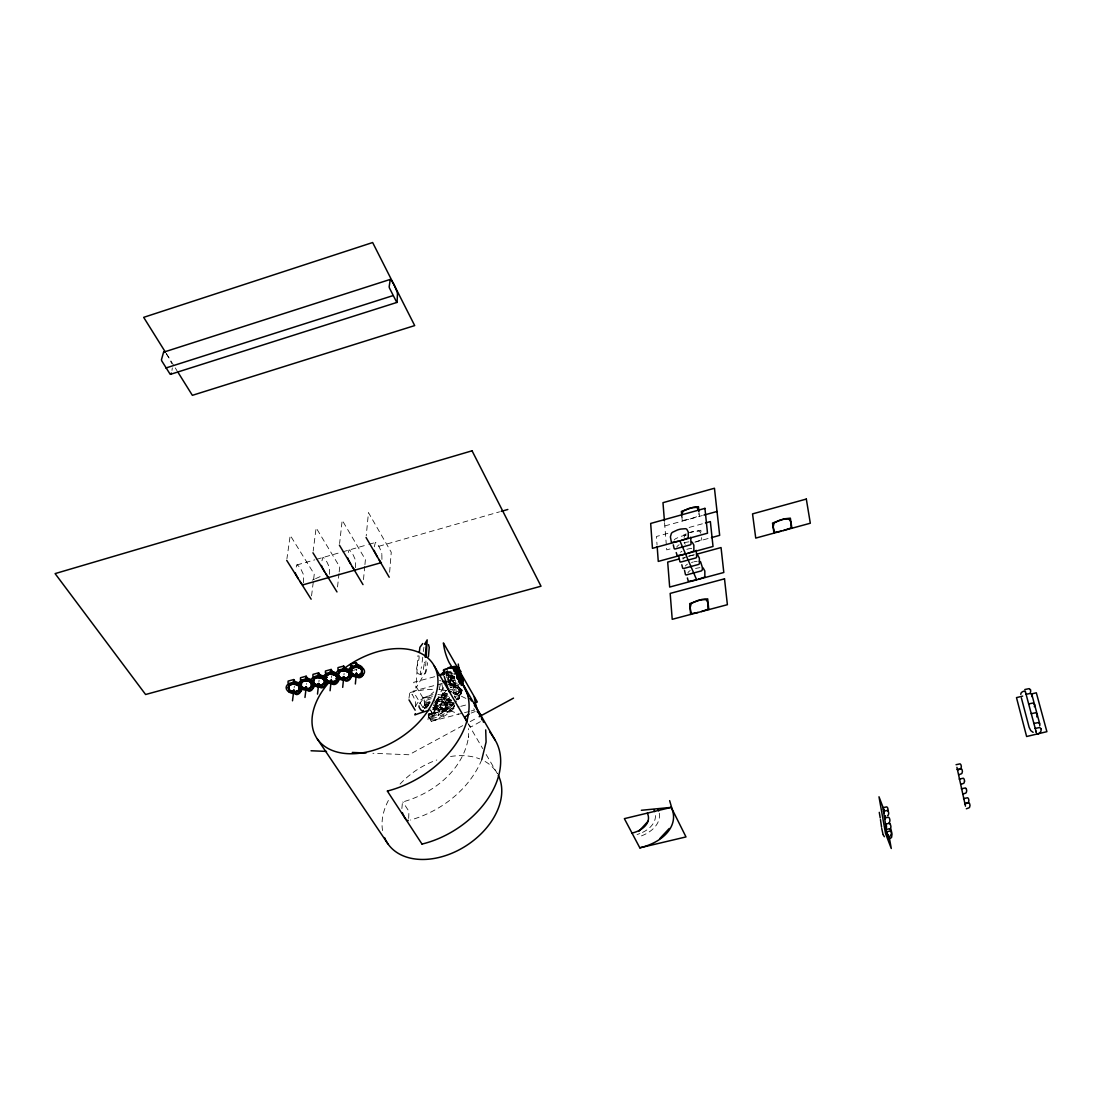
<?xml version="1.0" encoding="UTF-8"?>
<svg xmlns="http://www.w3.org/2000/svg" width="1102" height="1102" viewBox="0 0 1102 1102"><rect width="100%" height="100%" fill="white"/><g stroke="black" fill="none" stroke-linecap="round" stroke-linejoin="round"><path stroke-width="0.75" stroke-dasharray="5 3.75" d="M401.872 808.579L402.464 802.036A2.232 0.744 76.7 0 1 402.809 801.912C433.568 793.495 463.859 769.471 468.612 736.398L468.557 737.431L468.391 728.615M408.966 698.227L409.834 692.566A4.339 1.364 75.4 0 1 410.33 692.469L412.052 694.343M655.456 815.576L655.373 817.546A30.484 19.657 -2.3 0 1 644.822 831.211L642.425 832.465M415.578 706.658L415.371 701.685A4.325 1.35 75.5 0 0 414.986 700.128L413.209 696.216A24.96 7.893 75.6 0 0 412.052 694.343M436.02 702.291L435.676 706.313A3.953 1.198 46.2 0 0 436.667 707.801A3.953 0.771 32.3 0 0 438.238 708.93C452.536 713.283 442.453 693.337 435.538 704.274M425.964 660.966L425.303 672.358L415.936 688.103L417.961 655.594M433.306 713.09L433.665 712.774A4.009 1.625 -30.9 0 0 434.491 711.823A4.009 2.204 -43.9 0 0 434.835 710.625L435.18 708.696M454.768 676.325C451.352 678.005 446.269 674.81 447.192 670.898M172.325 367.889L171.967 370.424M423.264 651.599L423.898 647.301M381.939 559.43L381.829 553.672M389.626 572.241L391.251 552.254L368.467 512.623L366.222 535.847M434.849 710.625L434.05 707.773M453.625 703.806L453.39 704.715A3.141 2.066 37.1 0 1 452.674 705.349L435.565 703.31M356.607 670.815L356.759 669.217M374.322 546.785L375.341 542.487A4.918 1.529 73.8 0 1 375.947 542.528L378.179 545.297A28.377 8.912 74 0 1 379.529 547.639L381.388 551.909A4.904 1.529 73.9 0 1 381.829 553.672M363.481 579.611L364.762 566.276M364.927 564.61L365.409 559.609L342.199 520.254L339.595 543.506M343.962 674.892L344.113 673.446M355.574 567.682L355.602 561.138A4.89 1.584 73.9 0 0 355.161 559.389L353.274 555.132A28.266 9.284 74 0 0 351.91 552.818L349.623 550.063A4.904 1.598 73.8 0 0 349.003 550.036L347.929 553.948M415.633 706.658C417.768 699.412 426.433 696.45 432.976 694.646M454.327 677.95C445.979 677.813 452.302 688.282 457.977 685.279A4.05 0.716 -14.8 0 0 458.859 684.962M329.553 574.307L329.567 568.549A4.876 1.653 73.8 0 0 329.126 566.8L327.225 562.571A28.17 9.656 73.9 0 0 325.834 560.271L323.478 557.543A4.89 1.667 73.8 0 0 322.845 557.529L321.646 561.855M331.495 677.578L331.674 675.981M422.755 657.219L421.942 663.679M337.529 586.925L339.003 573.577M339.182 571.91L339.733 566.91L316.122 527.844L313.175 551.11M318.933 681.628L319.098 680.182M418.939 655.745C420.441 661.296 411.638 672.923 420.537 674.534C427.3 677.785 426.75 666.104 427.645 662.605M408.677 818.455L408.911 811.954A2.218 0.73 76.7 0 0 408.649 810.907L402.809 801.912M306.576 684.287L306.659 683.529M311.549 595.851L313.423 580.837M313.629 579.17L314.249 574.156L290.225 535.365L286.933 558.659M294.165 687.634L294.372 686.036M428.733 704.109L429.835 701.63L424.628 703.007L426.047 707.649M303.491 582.82L303.697 575.905A4.863 1.708 73.8 0 0 303.27 574.17L301.135 569.61A28.06 10.014 73.9 0 0 299.716 567.365L297.54 564.982A4.876 1.722 73.7 0 0 296.865 564.968L295.639 568.894M444.519 695.596L443.886 698.048A4.009 1.791 62.4 0 0 444.01 699.274L447.219 702.401L451.875 702.553M424.518 662.164L424.408 662.922M447.453 694.866C440.896 695.624 445.084 704.302 450.195 702.98M431.02 710.694L432.507 713.697C425.606 729.758 451.93 710.17 454.52 706.148M421.446 666.834L421.184 668.404M424.242 663.927L423.609 667.605M424.601 708.421L424.807 707.181M427.962 719.661L429.036 713.421M443.982 697.525L444.092 699.247M435.565 704.178L437.122 708.145L442.191 709.578A3.967 0.964 -12.2 0 0 443.982 708.985M420.73 671.022C418.856 677.937 424.146 671.352 423.526 668.074M435.552 704.467L435.717 703.558M452.674 692.332L460.581 694.866L462.082 690.169M447.66 679.424L448.294 676.807L454.823 677.427M447.963 707.153L443.651 709.564C442.508 714.165 448.528 709.55 447.963 707.153L438.045 697.745M434.863 710.528L432.535 713.435L428.609 713.862A5.262 4.146 9.3 0 0 434.105 712.347A5.262 4.146 9.3 0 0 433.775 707.58M433.279 708.641L435.345 712.856C435.4 716.617 428.788 718.394 428.816 713.256M450.112 680.361L450.759 677.95M438.279 715.584L441.406 702.305M446.227 704.743C446.324 710.79 437.053 710.928 435.579 705.776M684.08 537.432L684.838 535.6A4.766 3.072 -23 0 1 685.954 534.442M450.126 680.141C449.547 684.328 455.126 687.166 458.57 685.031M449.065 685.127L451.985 673.666M441.668 696.808L444.933 691.505L441.957 694.783L441.668 696.808L452.688 703.407M438.582 697.442L436.612 700.955M458.542 699.674L461.738 689.756M460.677 693.681L461.104 692.111M446.172 709.454L449.533 697.222M446.255 671.793L447.068 673.198L446.282 675.361M452.867 689.99L455.512 680.664M454.396 694.77L456.572 694.453A4.036 0.964 -17.8 0 0 457.881 693.874L458.239 693.668A3.995 1.667 -28.9 0 0 459.121 692.442C460.195 687.951 453.597 685.348 450.263 687.579M457.055 699.853L457.316 698.943L456.572 699.756M450.87 701.836L451.434 699.894M453.184 693.874L455.112 687.276M459.754 690.224L458.804 692.965L456.572 694.453M462.234 689.948L460.595 694.866M448.294 676.807C447.743 685.361 446.902 683.447 457.55 683.915M419.394 703.834L423.678 698.324M447.192 671.022L446.93 672.151A4.022 1.171 55 0 0 447.371 673.556C448.679 676.931 458.955 677.331 450.181 675.829M439.271 689.122L440.221 685.237L439.285 680.32M453.859 703.861L453.39 704.715M481.767 759.677C469.287 789.555 441.144 811.251 410.454 820.04M424.697 708.228L428.196 705.693M456.738 694.467C451.655 694.728 458.804 695.031 459.162 692.166M425.854 707.828L428.32 705.06L423.567 707.636M687.896 572.82L688.171 572.379A4.863 3.21 -23.1 0 1 689.301 571.18L690.251 570.519M676.752 547.06L677.027 546.606A4.931 3.196 -23.2 0 1 677.758 545.779M453.156 705.032L449.175 706.354L433.334 703.985M431.171 720.116L428.375 715.666M432.342 696.547L424.091 700.073L424.973 708.049L427.245 707.856M480.417 721.617L471.436 726.714A2.149 1.584 -27.6 0 1 470.513 726.604L468.254 724.014M454.699 703.916L453.983 704.054M427.672 705.528L424.752 708.076A5.262 4.146 9.3 0 1 428.595 705.748M428.017 714.978L433.238 713.008L434.891 710.335A3.967 2.838 -54.8 0 0 434.505 708.641A3.967 3.389 -66.2 0 0 434.036 707.828M678.185 545.407L679.149 544.746M684.728 557.722L683.777 558.37A4.89 3.21 -23.2 0 0 682.965 559.141M687.496 564.141L686.546 564.803A4.876 3.21 -23.1 0 0 685.416 565.987M681.945 551.262L680.981 551.909A4.904 3.21 -23.2 0 0 680.554 552.281M436.172 701.285L435.29 701.781M428.292 704.467L424.669 704.839M462.744 725.626L408.994 754.76L372.903 753.286M470.21 721.59L477.676 717.54M471.133 713.049L475.21 711.534M458.818 684.852L454.589 685.224L450.525 682.799A4.009 1.143 54 0 1 449.974 681.339A4.009 1.873 64.6 0 1 450.222 679.975L450.415 679.617A4.05 2.672 72.6 0 1 451.214 678.873A4.05 3.347 79.5 0 1 452.399 678.295L452.826 678.24A4.009 3.788 78.4 0 1 454.782 678.143A5.317 3.582 15.6 0 0 450.401 682.606A5.317 3.582 15.6 0 0 458.749 685.031M432.452 709.716L435.152 708.393A33.942 23.404 3.2 0 0 447.288 693.103M424.477 697.869L432.824 696.299M436.778 700.183L442.329 698.558L450.456 699.274M312.334 580.134L314.497 579.156M315.571 578.674L320.985 576.236M683.529 535.049L686.174 533.878M431.24 698.654L425.744 700.555L424.284 699.88M454.63 678.322L449.602 679.727A2.08 1.515 -7.5 0 1 448.679 679.507L447.66 678.694M637.052 834.545L639.835 833.58M422.948 697.841L425.152 697.167A24.079 16.668 3.2 0 0 433.72 691.96M430.51 702.181L427.314 703.145L425.744 700.555M429.064 707.994L432.507 713.697L436.971 712.36A49.094 33.997 3.2 0 0 461.614 690.169M432.094 716.231L436.502 714.909A48.502 33.528 3.2 0 0 453.707 704.536M429.642 718.16L433.568 716.975A42.923 29.589 3.2 0 0 452.715 702.938M431.681 718.766L436.048 717.457A47.909 33.074 3.2 0 0 454.644 705.5L449.451 712.099L432.535 707.966M428.664 717.016L431.268 721.328L435.579 720.019A47.317 32.605 3.2 0 0 454.671 707.346M451.655 702.58L447.715 702.497L444.588 700.28A4.009 1.185 49.7 0 1 443.954 699.247M296.865 564.968L314.855 559.816M316.481 559.348L341.014 552.322M342.653 551.854L367.173 544.829M368.812 544.36L375.341 542.487M378.84 546.289L499.55 511.838M695.817 541.895L700.459 540.145A2.314 1.501 -22.7 0 0 701.161 539.415L701.506 537.266M664.823 525.943L702.346 515.543M691.904 518.436L698.076 516.259A2.287 1.46 -22.6 0 0 698.764 515.543L699.026 512.402M667.867 533.327L656.42 536.495L657.04 544.801M689.122 527.459L703.834 523.395M688.709 519.317L683.529 520.296A2.273 1.46 -23 0 1 682.744 519.992L681.862 516.397M688.819 532.693L700.817 530.282L701.147 533.451M452.054 702.566L451.627 702.677A4.022 0.716 -8.1 0 1 450.181 702.966M670.03 548.961L666.724 549.87L666.448 546.454M694.852 542.156L709.757 538.079M682.234 558.122L687.083 556.799M688.709 556.358L693.557 555.036M454.699 679.838L447.522 681.05M353.453 670.319L356.731 669.437M434.711 676.697L413.594 682.317L428.21 706.575M446.09 673.68L452.591 671.958M442.246 683.46L413.03 691.188L423.457 708.407M443.872 683.033L455.236 680.03M435.345 712.856L430.152 714.206L430.207 716.066M432.507 713.697L459.079 706.768M460.746 706.341L467.386 704.605M431.268 721.328L462.868 713.118M464.521 712.677L469.507 711.382M471.174 710.955L474.507 710.087L471.987 705.735M410.151 692.442L423.567 689.866L433.954 689.301M694.177 561.758L697.208 561.249M692.387 555.119L691.436 555.325A28.253 18.693 -23.1 0 0 688.736 556.069M692.882 555.022L694.467 554.802M428.623 713.889L430.565 714M451.049 671.27L446.227 671.903L447.426 674.3A35.154 24.368 3.2 0 1 448.858 681.518M430.496 714.013L434.835 712.636A38.46 26.517 3.2 0 0 450.057 698.93M447.068 673.198L452.192 672.537M446.034 675.581L453.638 674.603M686.133 535.241L683.075 535.779A28.528 18.624 -23.2 0 0 679.893 536.674L675.361 538.864A4.945 3.196 -23.3 0 0 674.204 540.063M688.929 541.812L685.885 542.336A28.445 18.651 -23.2 0 0 683.171 543.079M691.712 548.328L688.667 548.851A28.349 18.679 -23.2 0 0 685.967 549.595M699.922 567.64L696.905 568.164A28.073 18.734 -23.1 0 0 695.569 568.494M453.197 692.579L454.107 693.172L453.239 693.571M432.81 707.704L446.682 709.109L458.652 714.041M453.253 676.311L448.9 674.947L446.985 671.655A4.064 2.011 63.9 0 1 447.302 670.87A5.345 3.402 14.1 0 0 448.652 674.961A5.345 3.402 14.1 0 0 454.616 676.325M438.679 694.577L448.376 696.312M448.734 680.788L455.236 681.408M438.94 689.535L444.395 690.21M438.128 696.712L451.82 700.789M428.609 713.793L429.615 714.055A3.953 0.799 -2.8 0 0 431.626 713.889A3.953 1.088 -17.5 0 0 433.279 713.09M443.775 690.1L446.765 690.623M448.294 684.397L460.939 688.475M448.514 688.709L461.132 692.786M453.528 692.387L466.022 698.475M440.924 680.981L440.235 680.554M441.957 694.783L451.586 700.555M434.271 699.866L443.651 709.564M434.284 701.905L443.679 711.616M166.306 353.894L167.449 355.478A31.49 12.094 70.6 0 1 169.185 358.219L171.719 363.55M447.013 677.813L446.227 676.504M166.223 353.453L174.336 366.443M175.232 367.889L177.036 370.782M467.937 723.394L482.704 748.575M486.175 754.512L497.47 773.769A65.059 45.237 -33 0 0 483.186 760.435M448.831 680.843L451.076 686.119A38.46 26.517 3.2 0 1 451.613 688.764M452.839 680.223L454.3 683.157A42.923 29.589 3.2 0 1 455.154 697.607M424.628 703.007L426.694 707.208M700.9 533.272L699.674 531.522A4.766 3.086 -22.8 0 0 698.406 531.012L693.392 531.467A27.495 17.935 -22.9 0 0 690.32 532.335M441.847 684.122L443.169 690.265A29.355 20.249 3.2 0 1 434.587 704.343M684.273 542.666L684.893 543.865A2.314 1.501 -23 0 0 685.389 544.126M459.135 690.541L459.217 690.968A3.995 2.383 -39.2 0 1 459.093 692.455A5.303 3.761 16 0 1 454.74 694.701M699.164 513.794L699.426 516.356M701.561 537.624L701.822 540.255M681.821 516.039L682.276 521.108M664.561 522.623L666.311 544.746M433.83 705.445A7.273 5.73 9.3 0 1 436.309 712.553A7.273 5.73 9.3 0 1 428.32 715.473M422.81 707.622A7.273 5.73 9.3 0 1 428.43 704.15M433.844 705.363A5.234 4.133 9.3 0 1 431.24 712.044M429.849 703.765A5.234 4.133 9.3 0 0 424.807 708.035A3.995 3.072 79.9 0 1 425.647 706.961L425.992 706.713A3.953 3.554 -88.3 0 1 427.686 705.927A3.967 3.857 -66.9 0 1 428.182 705.79M449.533 686.078A7.328 5.193 16 0 1 460.815 689.866A7.328 5.193 16 0 1 454.355 696.133M450.25 686.036A5.29 3.747 16 0 1 457.027 685.485A5.29 3.747 16 0 1 459.52 690.692A5.29 3.747 16 0 1 453.101 692.001M450.553 687.524A5.303 3.761 16 0 1 456.738 687.896A5.303 3.761 16 0 1 459.135 692.455M459.135 690.541A4.036 3.113 -47 0 0 458.542 689.466A4.036 3.65 -54 0 0 457.592 688.419L457.178 688.171A3.995 3.926 -47.9 0 0 455.346 687.29A3.995 3.967 82.3 0 0 453.321 686.932L452.826 686.89A4.036 3.747 88.4 0 0 451.407 687.18A4.036 3.251 81.2 0 0 450.608 687.441M436.86 700.376A7.287 5.606 12.8 0 1 447.04 703.489A7.287 5.606 12.8 0 1 443.514 710.983A7.287 5.606 12.8 0 1 433.844 706.795M435.538 705.859A3.995 1.818 58.9 0 1 435.442 704.688A4.009 2.466 71.2 0 1 435.841 703.544L436.034 703.228A3.967 3.086 81.4 0 1 437.315 702.098A3.967 3.582 -86.5 0 1 439.092 701.506L439.602 701.395A4.009 3.94 -70 0 1 441.117 701.519A4.009 3.995 -74.7 0 1 442.618 701.891L443.073 702.139A3.967 3.747 -69.2 0 1 444.657 703.296A3.967 3.334 -59.1 0 1 445.621 704.784L445.759 705.142A4.009 2.755 -49.6 0 1 445.814 706.396A4.009 2.108 -37.8 0 1 445.497 707.47L445.249 707.87A3.967 1.446 -25.8 0 1 443.941 708.972M453.404 703.861A7.301 5.414 15.1 0 1 442.536 700.528A7.301 5.414 15.1 0 1 447.453 693.42M454.451 695.968A7.301 5.414 15.1 0 1 456.242 699.77M451.834 700.707A5.262 3.912 15.1 0 1 444.864 697.841A5.262 3.912 15.1 0 1 447.784 692.938M454.603 696.285A5.262 3.912 15.1 0 1 454.809 697.153M452.109 702.539A5.276 3.912 15.1 0 1 444.326 700.059A5.276 3.912 15.1 0 1 447.908 694.963A4.022 3.678 -88.8 0 0 446.489 695.183L446.048 695.39A3.981 3.127 82.7 0 0 444.657 696.354A3.981 2.493 72.5 0 0 443.927 697.704M454.479 677.785A7.411 4.711 14.1 0 1 446.227 674.782M453.377 673.969A5.345 3.402 14.1 0 1 447.839 670.815M458.652 686.78A7.37 4.945 15.6 0 1 448.252 682.248A7.37 4.945 15.6 0 1 454.644 676.711M457.316 683.199A5.317 3.582 15.6 0 1 451.035 680.182A5.317 3.582 15.6 0 1 453.335 675.925M443.541 687.552A30.47 21.117 3.2 0 1 437.962 694.632M455.76 682.593A42.124 29.175 3.2 0 1 453.859 690.858M448.693 698.227A42.124 29.175 3.2 0 1 433.733 707.264M446.145 690.582A35.154 24.368 3.2 0 1 436.24 699.632M461.104 689.535A47.909 33.074 3.2 0 1 458.928 698.888M461.6 689.838A48.502 33.528 3.2 0 1 458.088 699.04M460.168 689.287A47.317 32.605 3.2 0 1 459.314 698.723M659.272 813.166A35.168 22.674 -2.3 0 1 638.705 836.845M691.491 562.488A28.17 18.72 -23.1 0 1 693.282 561.992M382.559 830.591A65.059 45.237 -33 0 1 389.047 799.198M400.054 784.073A65.059 45.237 -33 0 1 436.819 759.994M450.525 756.495A65.059 45.237 -33 0 1 479.714 758.892M447.77 701.024L449.148 701.285L447.77 700.982M453.804 684.108L455.195 684.411L453.817 684.039M439.464 707.498L440.841 707.773L439.464 707.47M450.828 675.278L452.219 675.609L450.842 675.25M437.549 706.148A5.248 4.036 12.8 0 0 446.172 704.922A5.248 4.036 12.8 0 0 439.643 699.467A5.248 4.036 12.8 0 0 437.549 706.148M437.191 708.311A5.262 4.05 12.8 0 0 445.745 706.795A5.262 4.05 12.8 0 0 438.968 701.506A5.262 4.05 12.8 0 0 437.191 708.311"/><path stroke-width="1.5" d="M460.443 682.551L457.785 678.901A4.064 3.926 -44.7 0 1 458.584 679.576A4.064 3.526 -47.4 0 1 459.603 680.485L459.837 680.884A4.022 2.879 -43.6 0 1 460.374 682.345A4.009 2.135 -35.7 0 1 460.14 683.722M1020.769 694.356C1020.3 692.235 1024.901 689.893 1025.466 691.904M353.205 667.757C346.18 671.71 357.131 678.612 361.139 673.956M350.78 670.76L350.767 671.214A4.353 1.653 48.8 0 0 351.304 672.771A4.353 0.937 37.1 0 0 352.626 674.107C361.732 680.209 366.236 665.002 354.72 667.261M462.193 682.634L462.978 678.198L463.102 683.144M681.821 515.116L682.703 511.948A4.697 2.989 -22.9 0 1 683.791 510.805L688.103 508.725A27.109 17.425 -22.8 0 1 691.133 507.87M457.413 673.956L457.426 673.666A4.036 2.645 -40.9 0 0 457.027 672.289A4.036 3.32 -45.4 0 0 455.884 670.994M426.185 656.971L427.177 639.863L424.656 644.147M350.588 664.203C349.348 669.644 357.392 666.614 356.29 662.674L350.588 664.203L352.268 666.875M319.869 684.921C318.547 690.375 326.55 687.345 325.476 683.419L324.084 683.791M419.27 652.425L419.903 647.315L422.741 643.54M355.354 683.984L356.428 672.675M342.694 687.372L343.783 676.573M330.077 690.747L331.303 679.438M428.416 656.682L429.243 647.453L428.499 644.601M317.5 694.108L318.74 683.309M304.978 697.456L306.287 686.656M292.485 700.803L293.931 689.494M425.248 657.247L426.322 643.375L425.386 644.243M348.742 674.052L350.436 676.711C351.538 680.664 343.521 683.667 344.788 678.226L347.612 677.468M343.686 666.076C344.774 670.016 336.744 673.047 338.011 667.605L343.686 666.076L346.221 670.057M331.137 669.465C332.198 673.391 324.181 676.449 325.476 670.994L331.137 669.465L333.686 673.446M318.616 672.854C319.676 676.766 311.659 679.824 312.982 674.369L318.616 672.854L321.192 676.807M311.343 684.122L313.078 686.753C314.001 689.907 307.596 693.681 307.389 689.315M306.149 676.215C307.183 680.127 299.165 683.199 300.543 677.744L306.149 676.215L308.753 680.168M298.959 687.455L300.708 690.072C301.617 693.227 295.212 697.001 295.033 692.635M293.724 679.576C294.744 683.474 286.727 686.56 288.132 681.091L293.724 679.576L296.342 683.515M444.629 670.512L444.671 673.969M481.739 719.454L481.216 716.052A25.525 18.775 -27.2 0 0 480.128 714.124L477.221 711.644M458.57 667.66C456.724 669.782 459.686 677.165 460.732 671.435L458.57 667.66L455.525 668.06M460.402 682.909L459.989 683.874M457.647 676.063L459.093 670.223L458.267 664.024M171.333 373.068L170.645 374.281A2.645 1.006 70.6 0 1 170.094 374.157L161.76 360.905A2.659 1.019 70.4 0 1 161.471 359.679L163.578 352.185L390.273 279.412A5.634 1.474 71.9 0 1 390.935 279.729L393.414 283.572A32.481 8.554 72 0 1 394.902 286.548L396.982 291.686A5.62 1.46 72 0 1 397.478 293.655L397.078 302.375L170.645 374.281M457.495 676.573L456.82 678.322M415.289 713.669L414.889 714.909A141.455 86.535 -44 0 1 428.898 710.377M481.767 759.677L486.092 742.059L485.707 729.896M423.402 710.349L423.113 710.804A2.356 1.185 77.5 0 1 422.479 711.038L421.088 710.046A11.543 5.634 72.5 0 1 420.496 709.399L419.297 707.456A2.273 1.102 72.4 0 1 419.035 706.437L418.994 705.859M415.137 710.17L409.007 699.88M887.73 811.251L888.06 809.626A17.963 11.351 -7.7 0 0 887.509 807.614L886.779 806.857L882.826 807.711M408.208 820.37L408.071 820.591A4.615 1.529 76.8 0 1 407.533 820.811L405.688 819.075A26.159 8.623 76.6 0 1 404.448 817.216L402.547 813.18A4.615 1.529 76.7 0 1 402.382 812.642M456.848 675.044L457.44 673.157L455.939 670.774M638.802 831.363L648.375 820.921M659.602 838.815L669.258 828.47M439.037 675.388L444.96 672.234M348.576 677.331L344.182 678.736L340.036 677.468A4.353 0.909 37.1 0 1 338.769 676.173A4.339 1.625 48.8 0 1 338.218 674.617L338.796 672.537L341.083 670.939M890.815 835.247C886.063 841.529 886.587 828.511 885.581 824.695A81.713 7.797 75.4 0 0 885.168 821.789L883.969 814.254M889.769 829.572L890.072 829.379A2.535 1.956 -4.5 0 0 890.636 828.745L890.926 826.762A18.155 14.037 -4 0 0 890.292 824.255M887.509 815.632L887.813 815.452A2.507 1.612 -7.8 0 0 888.391 814.915L888.722 813.262A18.004 11.557 -7.4 0 0 888.157 811.21L887.262 810.452L883.473 811.279M469.094 714.151L465.526 716.603A2.163 1.598 -27.5 0 0 465.14 717.43L466.876 721.672M479.177 716.727L513.518 698.117M457.316 677.193L456.779 677.454A7.411 4.711 14.1 0 0 456.931 669.947A7.411 4.711 14.1 0 0 445.897 669.561M290.68 684.617L288.696 686.298L288.352 688.02A4.312 1.529 49 0 0 288.944 689.563A4.325 0.813 37.2 0 0 290.294 690.871L294.413 692.111L298.738 690.72A4.394 1.322 -31.7 0 0 299.565 689.783M303.091 681.27C296.259 685.251 307.224 691.946 311.136 687.386A4.408 1.309 -31.8 0 0 311.962 686.45M315.558 677.909L313.56 679.59L313.188 681.339A4.325 1.57 48.9 0 0 313.767 682.882A4.339 0.868 37.1 0 0 315.103 684.19L319.208 685.444L323.575 684.039A4.408 1.309 -32 0 0 324.401 683.102A4.408 2.066 -42.9 0 0 324.704 681.945L322.886 678.501L317.059 677.427M328.065 674.534C321.137 678.501 332.088 685.292 336.055 680.692A4.408 1.309 -32.1 0 0 336.895 679.741M1038.304 733.574L1036.748 734.097M390.273 279.412L389.158 286.809A2.741 0.716 71.9 0 0 389.474 288.063L396.665 302.196A2.727 0.716 72.1 0 0 397.078 302.375M165.823 368.013L393.028 295.611M501.203 511.369L507.829 509.482M703.971 515.089L717.03 511.466M705.459 522.94L710.363 521.59L713.022 546.468L658.266 561.414L657.164 546.454M681.573 540.338L687.524 538.203A2.411 1.557 -23 0 0 688.254 537.432L688.268 531.949L686.78 529.222A4.959 3.196 -23.1 0 0 685.458 528.698L680.733 529.07A28.624 18.61 -23.2 0 0 677.537 529.938L672.509 532.28A4.959 3.196 -23.3 0 0 671.352 533.478L670.402 536.867L671.352 542.088A2.411 1.557 -23.4 0 0 672.179 542.418L678.198 541.261M687.772 553.356L693.13 551.399A2.397 1.557 -23 0 0 693.861 550.628L693.861 545.132L692.359 542.404A4.931 3.21 -23 0 0 691.533 542.005M632.011 833.084L634.297 832.465A24.079 15.511 -2.3 0 0 647.948 814.667L647.301 813.138M711.41 537.624L719.675 535.352L714.454 488.241L662.977 502.677L664.437 520.957M783.494 530.53L790.478 528.147A2.369 1.557 -20.3 0 0 791.181 527.39L790.878 522.059L789.225 519.414A4.876 3.182 -20.4 0 0 787.861 518.904L782.654 519.386A28.142 18.527 -20.4 0 0 779.5 520.268L775.037 522.417A4.876 3.182 -20.6 0 0 773.935 523.602L773.177 526.894L774.417 531.963A2.369 1.543 -20.6 0 0 775.271 532.294L781.263 531.136M683.874 554.416L677.882 555.56A2.383 1.557 -23.3 0 1 677.055 555.215L676.229 552.57M679.011 559.003L667.688 562.089L669.672 587.063L723.807 572.489L721.039 547.556L696.795 554.168M639.821 847.837L685.995 836.928L671.242 807.38L624.366 818.648L639.821 847.837L644.436 846.57A49.108 31.641 -2.3 0 0 672.509 810.507L669.644 800.644M297.636 685.361L300.915 684.48M310.764 681.821L314.042 680.94M322.252 678.722L327.184 677.399M329.567 674.052L335.394 675.14L338.672 674.3M346.882 672.096L351.813 670.76M698.296 579.349L704.15 577.283A2.369 1.57 -22.8 0 0 704.867 576.525L704.825 571.015L703.324 568.274A4.863 3.223 -22.9 0 0 702.497 567.861L700.61 561.868A4.89 3.21 -22.9 0 0 699.315 561.331M695.541 580.093L689.067 581.346A2.356 1.57 -23.2 0 1 688.24 581.002L687.386 577.958M295.832 691.381L298.27 690.734M299.303 690.444L300.708 690.072M310.971 687.317L313.078 686.753M333.355 681.298L332.308 681.587C331.013 687.028 339.017 684.011 337.942 680.072L336.523 680.444M349.017 677.096L350.436 676.711M357.654 674.768C355.271 679.879 364.266 677.771 362.971 673.35L359.775 674.204M439.588 675.402L444.464 674.107M454.217 671.517L459.093 670.223A24.974 18.142 -7 0 1 459.534 671.049L460.154 674.52A4.312 3.141 -7.7 0 1 459.52 675.636M701.395 611.582L707.346 609.489A2.411 1.625 -23 0 0 708.076 608.703L708.035 603.001L706.506 600.135A4.959 3.347 -23 0 0 705.17 599.571L699.963 599.97A28.583 19.437 -23.2 0 0 696.753 600.838L692.208 603.028A4.945 3.334 -23.3 0 0 691.05 604.254L690.141 607.753L691.147 613.194A2.397 1.625 -23.4 0 0 691.973 613.552L698.021 612.478M474.025 702.869L477.345 702.015L443.39 642.907A138.576 90.309 -26.4 0 0 449.203 662.66L463.432 685.058L496.313 742.169A81.038 55.376 -32.8 0 1 422.052 844.063M888.611 838.884L891.063 837.864A2.548 2.204 0.6 0 0 891.628 837.176L891.89 834.944A18.307 15.841 1.2 0 0 891.215 832.106L890.416 830.991L886.407 831.817M957.776 769.954L960.31 769.017A2.59 1.653 -9.9 0 0 960.93 768.452L961.343 766.744A18.541 11.846 -9.6 0 0 960.848 764.636L960.131 763.838L956.054 764.719M958.836 774.72L961.371 773.783A2.59 1.653 -9.9 0 0 961.991 773.232L962.404 771.51A18.582 11.846 -9.5 0 0 961.922 769.403L961.192 768.604L957.101 769.499M960.958 784.335L963.506 783.398A2.603 1.653 -9.8 0 0 964.126 782.833L964.539 781.125M963.093 794.046L965.669 793.109A2.617 1.653 -9.7 0 0 966.289 792.545L966.702 790.837A18.775 11.833 -9.4 0 0 966.22 788.729M965.256 803.84L967.845 802.903A2.631 1.639 -9.6 0 0 968.465 802.352L968.892 800.644A18.872 11.833 -9.3 0 0 968.41 798.537L967.68 797.738L963.52 798.619M966.344 808.785L968.933 807.849A2.631 1.639 -9.6 0 0 969.567 807.284L969.994 805.576A18.913 11.833 -9.3 0 0 969.512 803.468L968.782 802.683L964.608 803.565M1024.791 689.535L1029.213 688.626L1030.549 689.769M1026.072 694.301L1030.494 693.406L1031.844 694.549M1022.67 696.106L1016.485 697.621L1026.623 736.508L1046.9 731.673L1036.321 692.786L1031.348 693.998M1028.634 703.93L1033.084 703.021L1034.434 704.164M1031.224 713.655L1035.701 712.746L1037.051 713.889A7.797 5.042 -12 0 1 1036.954 716.41A5.29 3.416 -12 0 1 1036.707 716.851M1033.841 723.477L1038.346 722.568L1039.696 723.711L1032.051 695.307M1035.15 728.422L1039.668 727.513L1041.032 728.656M691.133 507.87L696.065 507.388A4.697 3.003 -22.7 0 1 697.318 507.87L698.833 510.832M959.222 779.114L963.341 778.219L964.071 779.018A18.679 11.846 -9.5 0 1 964.539 781.125M961.357 788.812L965.504 787.93L966.234 788.715M884.617 818.028L888.584 817.202L889.342 818.056A18.073 12.673 -6.2 0 1 889.934 820.315L889.631 822.12A2.521 1.763 -6.5 0 1 889.052 822.684M885.526 824.117L889.507 823.29L890.292 824.255M886.173 829.448L890.182 828.621L890.981 829.682A18.266 15.304 -0.8 0 1 891.642 832.437L891.38 834.586A2.548 2.135 -1.4 0 1 890.815 835.247M445.869 681.312L443.445 681.601A5.882 3.843 -30.4 0 1 442.522 681.532M454.258 670.856L459.093 670.223L460.746 673.584A49.094 33.997 3.2 0 1 462.509 680.333M455.608 672.096L460.732 671.435M342.116 670.663C359.128 670.195 342.35 686.766 338.218 674.025A4.394 2.479 58.5 0 1 338.548 673.06A4.394 3.265 67.6 0 1 339.388 672.027L339.747 671.793A4.353 3.885 72 0 1 341.579 670.953A4.353 4.27 71.5 0 1 343.783 670.691L344.347 670.677A4.422 4.367 -26.9 0 1 346.014 671.063A4.408 4.146 -59.9 0 1 347.502 671.641L347.929 671.972A4.367 3.595 -57.5 0 1 349.251 673.308A4.367 2.879 -51.3 0 1 349.761 674.865L349.747 675.195A4.408 2.052 -43.4 0 1 349.362 676.394A4.422 1.295 -32.2 0 1 348.618 677.317M304.593 680.788C316.026 678.543 311.811 693.571 302.637 687.538A4.325 0.84 37.2 0 1 301.356 686.243A4.325 1.543 49 0 1 300.777 684.7L300.763 684.246A4.367 2.411 58.7 0 1 301.08 683.157A4.367 3.196 67.7 0 1 301.893 682.138L302.237 681.904A4.325 3.829 72.2 0 1 304.042 681.077A4.325 4.243 71.8 0 1 306.232 680.829L306.797 680.802A4.408 4.353 -21.5 0 1 308.464 681.174A4.394 4.146 -56.2 0 1 309.951 681.766L310.392 682.083A4.353 3.609 -55.8 0 1 311.728 683.405A4.353 2.893 -50.3 0 1 312.265 684.948L312.265 685.279M292.168 684.135C309.07 683.653 292.774 700.032 288.38 687.469A4.367 2.383 58.8 0 1 288.669 686.505M641.35 810.287L671.242 807.38M311.039 750.765L326.509 751.399M352.282 752.446L366.029 753.01M458.501 681.711L461.752 682.028M449.079 691.133L451.338 691.712M453.735 669.644L455.539 670.539M1033.125 732.362L1030.783 730.64L1029.13 727.32L1021.375 697.91M165.024 352.544L164.708 352.323A5.469 2.08 70.4 0 0 163.84 352.089M335.394 675.14C341.097 679.81 331.413 684.287 327.528 680.843A4.339 0.882 37.1 0 1 326.261 679.535M884.369 836.721L883.239 834.889M490.624 733.119L489.687 731.769M491.093 733.794L495.129 739.993M474.383 705.239L480.665 715.005M317.376 739.07L387.918 843.843M387.381 791.126L422.052 844.16M469.851 698.324L471.573 701.051M299.785 581.14L302.499 584.859A2.356 0.84 73.9 0 0 302.912 584.859L381.388 562.612A2.383 0.744 74 0 1 381.017 562.599L378.702 559.182M286.699 560.326L311.136 599.185M298.284 578.757L295.68 574.032A2.369 0.84 73.7 0 1 295.405 572.916M356.29 662.674L358.797 666.669M165.314 352.006L143.673 317.348L372.641 242.536L414.696 325.586L192.368 395.329L177.945 372.228M326.068 574.128L328.479 577.503A2.369 0.799 73.9 0 0 328.892 577.489M312.954 552.777L336.978 591.926M324.594 571.745L321.784 566.58A2.369 0.813 73.8 0 1 321.508 565.464M352.282 566.69L354.651 570.078A2.369 0.771 74 0 0 355.051 570.078M339.416 545.159L362.999 584.611M350.601 563.866L348.08 559.086A2.383 0.785 73.8 0 1 347.805 557.97M434.064 665.622L467.069 721.92M483.144 721.534L483.558 722.223M366.057 537.5L389.213 577.228M377.518 557.157L374.556 551.537A2.397 0.744 73.9 0 1 374.281 550.408M468.722 696.519L462.413 683.984L459.093 670.223A23.817 17.301 -7.1 0 0 458.404 669.148L455.691 666.765A4.325 3.154 -7.6 0 0 454.203 666.407L443.762 669.685A2.094 1.529 -7.3 0 0 443.362 670.402L444.671 673.845M463.846 685.761L465.016 687.923M481.96 719.441L482.345 720.143M442.425 672.909L443.5 675.03M444.822 681.463L445.993 683.805M458.349 673.35L459.989 676.656A48.502 33.528 3.2 0 1 461.091 679.989M679.879 540.793L696.643 579.804M653.872 809.626L654.712 811.595M657.784 808.689L658.721 810.92M449.134 691.739L444.216 676.49M883.033 834.434L881.724 828.47M884.383 811.954L883.225 808.992L883.832 813.455M884.135 810.273L878.997 796.774L885.526 833.511L891.27 848.485L889.176 836.804M696.23 550.339L696.643 557.171A2.383 1.57 -22.9 0 1 695.913 557.929L680.705 562.075A2.383 1.557 -23.3 0 1 679.879 561.731L678.915 556.978M690.678 537.225L691.064 544.057A2.397 1.557 -23 0 1 690.334 544.815L675.03 549.016A2.397 1.557 -23.3 0 1 674.204 548.672L673.294 544.829M1035.963 731.163L1036.321 732.513L1025.259 691.243M956.922 767.336L965.476 806.182M884.272 813L883.776 810.19M885.278 815.852L885.485 817.05M884.796 815.99L885.333 819.117M880.209 817.932L879.286 812.353M880.47 819.571L881.559 827.12M791.911 528.244L790.354 518.16L784.665 518.794L772.53 523.051L773.976 533.134M888.143 834.627L888.336 836.225M887.193 832.189L887.509 835.357M698.916 511.273L698.461 506.658L693.062 507.292L681.394 511.411L681.683 514.496M708.779 609.626L707.691 598.841L701.988 599.378L689.687 603.634L690.651 614.42M681.794 564.747L682.675 568.191A2.369 1.557 -23.3 0 0 683.502 568.536L698.682 564.417A2.383 1.57 -22.9 0 0 699.398 563.659L699.371 558.163L697.883 555.422A4.904 3.21 -23 0 0 697.056 555.009M684.521 570.313L685.472 574.61A2.369 1.557 -23.2 0 0 686.298 574.955L701.423 570.877A2.369 1.57 -22.9 0 0 702.139 570.106L702.497 567.874M455.966 701.285A7.301 5.414 15.1 0 1 455.815 701.643M447.949 668.418A5.345 3.402 14.1 0 1 456.641 668.611A5.345 3.402 14.1 0 1 454.479 673.969M457.399 673.956A4.077 1.846 -34.6 0 1 457.013 674.947A5.345 3.402 14.1 0 0 453.666 669.796A4.077 4.036 -0.8 0 1 454.176 669.988A4.077 3.829 -40.6 0 1 455.512 670.65M461.945 684.59A7.37 4.945 15.6 0 1 461.256 685.458M456.696 677.124A7.37 4.945 15.6 0 1 462.33 682.166M461.035 680.513A5.317 3.582 15.6 0 1 459.258 682.744M459.245 677.234A5.317 3.582 15.6 0 1 460.016 677.909M457.702 679.025A5.317 3.582 15.6 0 1 460.154 683.667M293.518 681.628A5.772 3.94 6.3 0 1 299.331 683.805A5.772 3.94 6.3 0 1 299.083 688.185M289.247 686.987A5.772 3.94 6.3 0 1 289.33 683.46M288.683 686.518A4.367 3.168 67.8 0 1 289.468 685.485L289.826 685.251A4.312 3.816 72.2 0 1 291.617 684.438A4.312 4.229 71.9 0 1 293.807 684.177L294.372 684.163A4.408 4.339 -20.1 0 1 296.025 684.535M296.025 684.521A4.394 4.146 -54.8 0 1 297.526 685.113L297.953 685.43A4.353 3.609 -55.2 0 1 299.303 686.753A4.353 2.907 -50 0 1 299.854 688.282L299.854 688.612A4.394 2.094 -42.5 0 1 299.496 689.797M324.195 680.058A4.353 3.595 -56.4 0 0 322.858 678.722L322.431 678.405A4.394 4.146 -57.5 0 0 320.93 677.813M324.195 680.058A4.353 2.893 -50.7 0 1 324.718 681.587C323.823 687.097 313.56 686.215 313.216 680.774A4.38 2.424 58.7 0 1 313.519 679.81A4.38 3.21 67.7 0 1 314.345 678.777L314.69 678.543A4.325 3.843 72.1 0 1 316.508 677.716A4.325 4.243 71.7 0 1 318.698 677.454L319.277 677.441A4.408 4.353 -23.1 0 1 320.93 677.813M330.077 671.614A5.785 3.995 5.5 0 1 336.675 673.735A5.785 3.995 5.5 0 1 335.807 678.557M326.674 677.22A5.785 3.995 5.5 0 1 326.647 673.377M326.233 679.521A4.339 1.598 48.9 0 1 325.696 677.978L325.682 677.523A4.38 2.452 58.6 0 1 326.013 676.435M326.027 676.449A4.38 3.237 67.6 0 1 326.839 675.402L327.198 675.168A4.339 3.857 72.1 0 1 329.016 674.341A4.339 4.256 71.6 0 1 331.22 674.08L331.798 674.066A4.422 4.367 -24.9 0 1 333.451 674.438A4.408 4.146 -58.7 0 1 334.939 675.03L335.366 675.361A4.367 3.595 -57 0 1 336.702 676.683A4.367 2.879 -51 0 1 337.226 678.226L337.212 678.57A4.408 2.066 -43.2 0 1 336.84 679.769M305.929 678.281A5.772 3.953 6.1 0 1 311.838 680.581A5.772 3.953 6.1 0 1 311.205 685.058M301.81 683.915A5.772 3.953 6.1 0 1 301.397 680.609M312.252 685.292A4.408 2.08 -42.7 0 1 311.907 686.463M317.982 674.947A5.772 3.967 5.8 0 1 323.712 676.614A5.772 3.967 5.8 0 1 324.498 680.816M314.222 680.581A5.772 3.967 5.8 0 1 313.836 677.262M355.588 664.782A5.799 4.022 4.9 0 1 361.318 666.476A5.799 4.022 4.9 0 1 362.035 670.705M352.144 670.98A5.799 4.022 4.9 0 1 352.172 666.145M350.753 670.746A4.394 2.507 58.5 0 1 351.125 669.672A4.394 3.278 67.5 0 1 351.965 668.625L352.323 668.391A4.353 3.898 72 0 1 354.169 667.564A4.353 4.284 71.3 0 1 356.373 667.302L356.952 667.275A4.422 4.38 -29.2 0 1 358.605 667.66M361.18 673.942A4.422 1.295 -32.4 0 0 361.993 672.991A4.422 2.039 -43.6 0 0 362.324 671.834L362.338 671.476A4.367 2.865 -51.7 0 0 361.842 669.92A4.367 3.582 -58.1 0 0 360.533 668.583L360.106 668.253A4.422 4.146 -61.1 0 0 358.605 667.66M343.425 668.156A5.785 4.009 5.2 0 1 349.21 670.36A5.785 4.009 5.2 0 1 348.852 674.796M338.824 673.322A5.785 4.009 5.2 0 1 338.824 670.512M1034.406 704.178A7.755 5.042 -12.1 0 1 1034.337 706.685M1039.503 723.78A6.584 4.229 -11.9 0 1 1039.723 725.777M1031.637 694.618A6.474 4.229 -12.2 0 1 1031.871 696.616M1040.825 728.725A6.598 4.215 -11.9 0 1 1038.539 733.753M1030.356 689.838A6.46 4.229 -12.2 0 1 1030.356 692.511M464.961 687.951A83.449 54.907 -32.4 0 1 387.394 791.029M480.031 715.942A134.664 91.191 -26.4 0 1 474.287 696.808M459.203 679.741A47.909 33.074 3.2 0 1 460.319 683.02M886.104 823.993A83.697 7.976 75.4 0 1 886.587 827.285M498.297 775.34A65.059 45.237 -33 0 1 460.498 849.105A65.059 45.237 -33 0 1 384.529 837.575M343.948 668.611A68.971 44.466 -32.2 0 1 437.701 676.821A68.971 44.466 -32.2 0 1 354.692 753.672A68.971 44.466 -32.2 0 1 328.864 682.579M293.008 690.692L294.537 690.83L293.008 690.651M305.419 687.345L306.962 687.496L305.433 687.304M317.886 683.998L319.428 684.177L317.899 683.915M330.393 680.637L331.936 680.788L330.393 680.595M342.942 677.262L344.485 677.413L342.942 677.22M355.533 673.873L357.076 674.025L355.533 673.873M472.055 450.801L55.1 573.605L145.602 694.508L541.013 586.209L472.055 450.801M704.936 508.366L650.676 523.45L652.453 548.341L707.512 533.203L704.936 508.366M806.32 499.068L752.542 513.89L755.738 538.093L810.314 523.23L806.32 499.068M724.51 578.839L670.168 593.413L672.22 619.31L727.389 604.695L724.51 578.839M289.261 692.208A7.989 5.455 6.3 0 0 302.003 689.301A7.989 5.455 6.3 0 0 291.038 682.909A7.989 5.455 6.3 0 0 289.261 692.208M302.94 687.731A5.785 3.967 6 0 0 312.21 685.678A5.785 3.967 6 0 0 304.345 680.995A5.785 3.967 6 0 0 302.94 687.731M288.903 689.535A5.785 3.953 6.3 0 0 296.576 691.863A5.785 3.953 6.3 0 0 299.303 686.753A5.785 3.953 6.3 0 0 291.631 684.411A5.785 3.953 6.3 0 0 288.903 689.535M301.631 688.874A8.003 5.482 6 0 0 314.414 685.967A8.003 5.482 6 0 0 303.463 679.548A8.003 5.482 6 0 0 301.631 688.874M326.963 682.455A8.017 5.524 5.5 0 0 339.416 678.873A8.017 5.524 5.5 0 0 327.941 672.936A8.017 5.524 5.5 0 0 326.963 682.455M314.208 678.915A5.799 3.981 5.8 0 0 316.977 685.1A5.799 3.981 5.8 0 0 321.385 685.196A5.799 3.981 5.8 0 0 323.368 679.121A5.799 3.981 5.8 0 0 314.208 678.915M340.339 677.689A5.813 4.009 5.2 0 0 349.692 675.609A5.813 4.009 5.2 0 0 341.868 670.87A5.813 4.009 5.2 0 0 340.339 677.689M327.831 681.05A5.799 3.995 5.5 0 0 337.157 678.97A5.799 3.995 5.5 0 0 329.319 674.259A5.799 3.995 5.5 0 0 327.831 681.05M314.042 685.54A8.003 5.496 5.8 0 0 326.867 682.62A8.003 5.496 5.8 0 0 315.943 676.173A8.003 5.496 5.8 0 0 314.042 685.54M339.457 679.094A8.031 5.551 5.2 0 0 351.965 675.512A8.031 5.551 5.2 0 0 340.504 669.534A8.031 5.551 5.2 0 0 339.457 679.094M351.993 675.719A8.031 5.565 4.8 0 0 364.542 672.124A8.031 5.565 4.8 0 0 353.108 666.131A8.031 5.565 4.8 0 0 351.993 675.719M352.888 674.314A5.813 4.036 4.8 0 0 362.269 672.22A5.813 4.036 4.8 0 0 354.472 667.468A5.813 4.036 4.8 0 0 352.888 674.314"/></g></svg>
